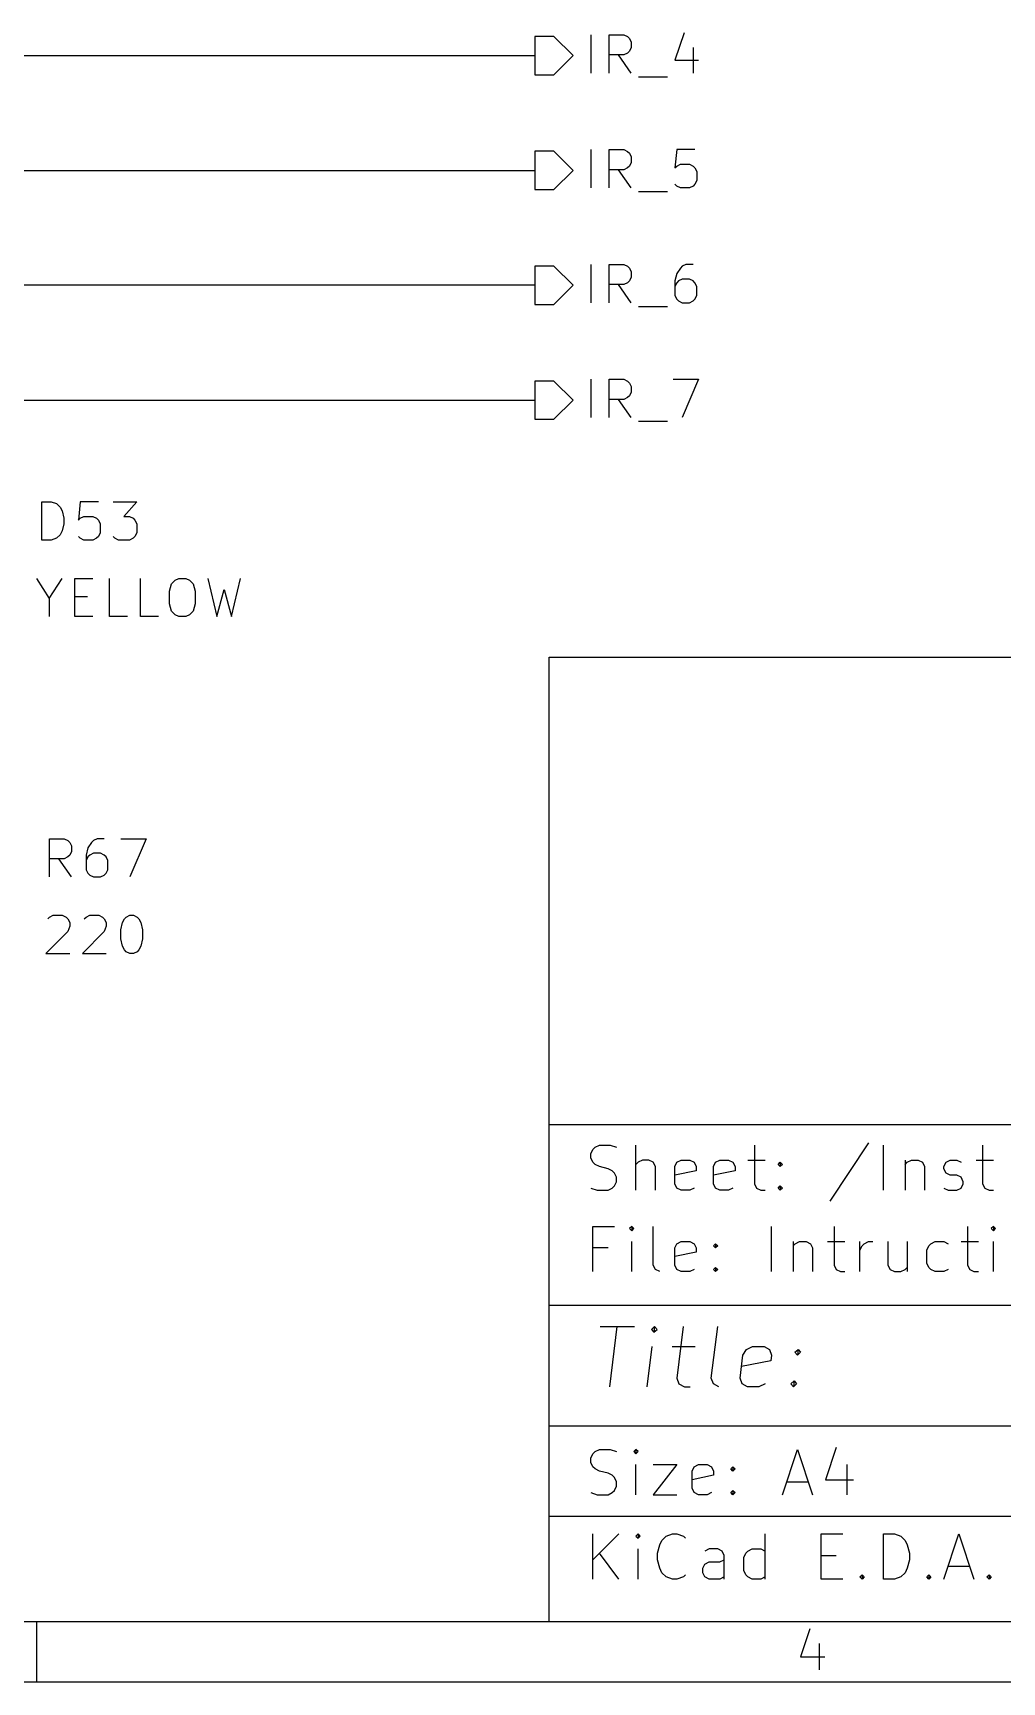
# Model space of a CAD drawing. Extents: x 0.4 to 11.3, y -7.9 to -0.4.
# Drawn here: x 6.295 to 7.56, y -7.874 to -5.72 of the extents above; entities that cross this region are included whole.
import ezdxf

# ---------------------------------------------------------------- set-up
doc = ezdxf.new("R2010")
doc.units = 0
doc.header["$MEASUREMENT"] = 0
for name, color, linetype in [('BROWN2', 54, 'CONTINUOUS'), ('CYAN2', 4, 'CONTINUOUS'), ('GREEN3', 91, 'CONTINUOUS'), ('RED2', 1, 'CONTINUOUS')]:
    doc.layers.add(name, color=color, linetype=linetype)

msp = doc.modelspace()

# ---------------------------------------------------------------- linework, layer by layer
at = {"layer": 'BROWN2', "linetype": 'CONTINUOUS'}
for p, q in [((6.975, -5.725), (6.95, -5.725)), ((6.95, -5.725), (6.95, -5.775)), ((7, -5.75), (6.975, -5.725)), ((7.0235, -5.7728), (7.0235, -5.7228)), ((7.0473, -5.7728), (7.0473, -5.7228)), ((7.0473, -5.7228), (7.0664, -5.7228)), ((7.0664, -5.7228), (7.0711, -5.7252)), ((7.0711, -5.7252), (7.0735, -5.7276)), ((7.0735, -5.7276), (7.0759, -5.7323)), ((7.1449, -5.7204), (7.133, -5.7561)), ((6.975, -5.775), (7, -5.75)), ((7.0664, -5.749), (7.0473, -5.749)), ((7.0759, -5.7728), (7.0592, -5.749)), ((7.0711, -5.7466), (7.0664, -5.749)), ((7.0735, -5.7442), (7.0711, -5.7466)), ((7.0759, -5.7395), (7.0735, -5.7442)), ((7.0759, -5.7323), (7.0759, -5.7395)), ((7.1568, -5.7395), (7.1568, -5.7728)), ((7.133, -5.7561), (7.164, -5.7561)), ((6.95, -5.775), (6.975, -5.775)), ((7.0854, -5.7776), (7.1235, -5.7776)), ((6.975, -5.875), (6.95, -5.875)), ((6.95, -5.875), (6.95, -5.925)), ((7, -5.9), (6.975, -5.875)), ((7.0235, -5.9228), (7.0235, -5.8728)), ((7.0473, -5.9228), (7.0473, -5.8728)), ((7.0473, -5.8728), (7.0664, -5.8728)), ((7.0664, -5.8728), (7.0711, -5.8752)), ((7.0711, -5.8752), (7.0735, -5.8776)), ((7.0735, -5.8776), (7.0759, -5.8823)), ((7.1354, -5.8728), (7.133, -5.8966)), ((7.1592, -5.8728), (7.1354, -5.8728)), ((6.975, -5.925), (7, -5.9)), ((7.0664, -5.899), (7.0473, -5.899)), ((7.0759, -5.9228), (7.0592, -5.899)), ((7.0711, -5.8966), (7.0664, -5.899)), ((7.0735, -5.8942), (7.0711, -5.8966)), ((7.0759, -5.8895), (7.0735, -5.8942)), ((7.0759, -5.8823), (7.0759, -5.8895)), ((7.133, -5.8966), (7.1354, -5.8942)), ((7.1354, -5.8942), (7.1402, -5.8919)), ((7.1402, -5.8919), (7.1521, -5.8919)), ((7.1521, -5.8919), (7.1568, -5.8942)), ((7.1568, -5.8942), (7.1592, -5.8966)), ((7.1592, -5.8966), (7.1616, -5.9014)), ((7.1616, -5.9014), (7.1616, -5.9133)), ((7.1354, -5.9204), (7.133, -5.918)), ((7.1402, -5.9228), (7.1354, -5.9204)), ((7.1521, -5.9228), (7.1402, -5.9228)), ((7.1568, -5.9204), (7.1521, -5.9228)), ((7.1592, -5.918), (7.1568, -5.9204)), ((7.1616, -5.9133), (7.1592, -5.918)), ((6.95, -5.925), (6.975, -5.925)), ((7.0854, -5.9276), (7.1235, -5.9276)), ((6.975, -6.025), (6.95, -6.025)), ((6.95, -6.025), (6.95, -6.075)), ((7, -6.05), (6.975, -6.025)), ((7.0235, -6.0728), (7.0235, -6.0228)), ((7.0473, -6.0728), (7.0473, -6.0228)), ((7.0473, -6.0228), (7.0664, -6.0228)), ((7.0664, -6.0228), (7.0711, -6.0252)), ((7.0711, -6.0252), (7.0735, -6.0276)), ((7.0735, -6.0276), (7.0759, -6.0323)), ((7.1402, -6.0276), (7.1354, -6.0347)), ((7.1426, -6.0252), (7.1402, -6.0276)), ((7.1473, -6.0228), (7.1426, -6.0252)), ((7.1568, -6.0228), (7.1473, -6.0228)), ((6.975, -6.075), (7, -6.05)), ((7.0664, -6.049), (7.0473, -6.049)), ((7.0759, -6.0728), (7.0592, -6.049)), ((7.0711, -6.0466), (7.0664, -6.049)), ((7.0735, -6.0442), (7.0711, -6.0466)), ((7.0759, -6.0395), (7.0735, -6.0442)), ((7.0759, -6.0323), (7.0759, -6.0395)), ((7.1354, -6.0347), (7.133, -6.0442)), ((7.133, -6.0442), (7.133, -6.0633)), ((7.1354, -6.0466), (7.133, -6.0514)), ((7.1378, -6.0442), (7.1354, -6.0466)), ((7.1426, -6.0419), (7.1378, -6.0442)), ((7.1521, -6.0419), (7.1426, -6.0419)), ((7.1568, -6.0442), (7.1521, -6.0419)), ((7.1592, -6.0466), (7.1568, -6.0442)), ((7.1616, -6.0514), (7.1592, -6.0466)), ((7.1616, -6.0633), (7.1616, -6.0514)), ((7.133, -6.0633), (7.1354, -6.068)), ((7.1354, -6.068), (7.1378, -6.0704)), ((7.1378, -6.0704), (7.1426, -6.0728)), ((7.1426, -6.0728), (7.1521, -6.0728)), ((7.1521, -6.0728), (7.1568, -6.0704)), ((7.1568, -6.0704), (7.1592, -6.068)), ((7.1592, -6.068), (7.1616, -6.0633)), ((6.95, -6.075), (6.975, -6.075)), ((7.0854, -6.0776), (7.1235, -6.0776)), ((6.975, -6.175), (6.95, -6.175)), ((6.95, -6.175), (6.95, -6.225)), ((7, -6.2), (6.975, -6.175)), ((7.0235, -6.2228), (7.0235, -6.1728)), ((7.0473, -6.2228), (7.0473, -6.1728)), ((7.0473, -6.1728), (7.0664, -6.1728)), ((7.0664, -6.1728), (7.0711, -6.1752)), ((7.0711, -6.1752), (7.0735, -6.1776)), ((7.0735, -6.1776), (7.0759, -6.1823)), ((7.1307, -6.1728), (7.164, -6.1728)), ((7.164, -6.1728), (7.1426, -6.2228)), ((6.975, -6.225), (7, -6.2)), ((7.0664, -6.199), (7.0473, -6.199)), ((7.0759, -6.2228), (7.0592, -6.199)), ((7.0711, -6.1966), (7.0664, -6.199)), ((7.0735, -6.1942), (7.0711, -6.1966)), ((7.0759, -6.1895), (7.0735, -6.1942)), ((7.0759, -6.1823), (7.0759, -6.1895)), ((6.95, -6.225), (6.975, -6.225)), ((7.0854, -6.2276), (7.1235, -6.2276))]:
    msp.add_line(p, q, dxfattribs=at)
at = {"layer": 'CYAN2', "linetype": 'CONTINUOUS'}
for p, q in [((6.3063, -6.3828), (6.3063, -6.3328)), ((6.3063, -6.3328), (6.3182, -6.3328)), ((6.3063, -6.3828), (6.3063, -6.3328)), ((6.3063, -6.3328), (6.3182, -6.3328)), ((6.3182, -6.3328), (6.3253, -6.3352)), ((6.3182, -6.3328), (6.3253, -6.3352)), ((6.3253, -6.3352), (6.3301, -6.3399)), ((6.3253, -6.3352), (6.3301, -6.3399)), ((6.3301, -6.3399), (6.3325, -6.3447)), ((6.3301, -6.3399), (6.3325, -6.3447)), ((6.3325, -6.3447), (6.3349, -6.3542)), ((6.3325, -6.3447), (6.3349, -6.3542)), ((6.3563, -6.3328), (6.3539, -6.3566)), ((6.3563, -6.3328), (6.3539, -6.3566)), ((6.3801, -6.3328), (6.3563, -6.3328)), ((6.3801, -6.3328), (6.3563, -6.3328)), ((6.3563, -6.3542), (6.361, -6.3518)), ((6.3563, -6.3542), (6.361, -6.3518)), ((6.361, -6.3518), (6.3729, -6.3518)), ((6.361, -6.3518), (6.3729, -6.3518)), ((6.3729, -6.3518), (6.3777, -6.3542)), ((6.3729, -6.3518), (6.3777, -6.3542)), ((6.3991, -6.3328), (6.4301, -6.3328)), ((6.3991, -6.3328), (6.4301, -6.3328)), ((6.4301, -6.3328), (6.4134, -6.3518)), ((6.4301, -6.3328), (6.4134, -6.3518)), ((6.4134, -6.3518), (6.4206, -6.3518)), ((6.4134, -6.3518), (6.4206, -6.3518)), ((6.4206, -6.3518), (6.4253, -6.3542)), ((6.4206, -6.3518), (6.4253, -6.3542)), ((6.3325, -6.3709), (6.3301, -6.3757)), ((6.3325, -6.3709), (6.3301, -6.3757)), ((6.3349, -6.3614), (6.3325, -6.3709)), ((6.3349, -6.3614), (6.3325, -6.3709)), ((6.3349, -6.3542), (6.3349, -6.3614)), ((6.3349, -6.3542), (6.3349, -6.3614)), ((6.3539, -6.3566), (6.3563, -6.3542)), ((6.3539, -6.3566), (6.3563, -6.3542)), ((6.3777, -6.3542), (6.3801, -6.3566)), ((6.3777, -6.3542), (6.3801, -6.3566)), ((6.3801, -6.3566), (6.3825, -6.3614)), ((6.3801, -6.3566), (6.3825, -6.3614)), ((6.3825, -6.3733), (6.3801, -6.378)), ((6.3825, -6.3733), (6.3801, -6.378)), ((6.3825, -6.3614), (6.3825, -6.3733)), ((6.3825, -6.3614), (6.3825, -6.3733)), ((6.4253, -6.3542), (6.4277, -6.3566)), ((6.4253, -6.3542), (6.4277, -6.3566)), ((6.4277, -6.3566), (6.4301, -6.3614)), ((6.4277, -6.3566), (6.4301, -6.3614)), ((6.4301, -6.3733), (6.4277, -6.378)), ((6.4301, -6.3733), (6.4277, -6.378)), ((6.4301, -6.3614), (6.4301, -6.3733)), ((6.4301, -6.3614), (6.4301, -6.3733)), ((6.3182, -6.3828), (6.3063, -6.3828)), ((6.3182, -6.3828), (6.3063, -6.3828)), ((6.3253, -6.3804), (6.3182, -6.3828)), ((6.3253, -6.3804), (6.3182, -6.3828)), ((6.3301, -6.3757), (6.3253, -6.3804)), ((6.3301, -6.3757), (6.3253, -6.3804)), ((6.3563, -6.3804), (6.3539, -6.378)), ((6.3563, -6.3804), (6.3539, -6.378)), ((6.361, -6.3828), (6.3563, -6.3804)), ((6.361, -6.3828), (6.3563, -6.3804)), ((6.3729, -6.3828), (6.361, -6.3828)), ((6.3729, -6.3828), (6.361, -6.3828)), ((6.3777, -6.3804), (6.3729, -6.3828)), ((6.3777, -6.3804), (6.3729, -6.3828)), ((6.3801, -6.378), (6.3777, -6.3804)), ((6.3801, -6.378), (6.3777, -6.3804)), ((6.4015, -6.3804), (6.3991, -6.378)), ((6.4015, -6.3804), (6.3991, -6.378)), ((6.4063, -6.3828), (6.4015, -6.3804)), ((6.4063, -6.3828), (6.4015, -6.3804)), ((6.4206, -6.3828), (6.4063, -6.3828)), ((6.4206, -6.3828), (6.4063, -6.3828)), ((6.4253, -6.3804), (6.4206, -6.3828)), ((6.4253, -6.3804), (6.4206, -6.3828)), ((6.4277, -6.378), (6.4253, -6.3804)), ((6.4277, -6.378), (6.4253, -6.3804)), ((6.2991, -6.4328), (6.3158, -6.459)), ((6.2991, -6.4328), (6.3158, -6.459)), ((6.3158, -6.459), (6.3325, -6.4328)), ((6.3158, -6.459), (6.3325, -6.4328)), ((6.3491, -6.4828), (6.3491, -6.4328)), ((6.3491, -6.4328), (6.3729, -6.4328)), ((6.3491, -6.4828), (6.3491, -6.4328)), ((6.3491, -6.4328), (6.3729, -6.4328)), ((6.3944, -6.4828), (6.3944, -6.4328)), ((6.3944, -6.4828), (6.3944, -6.4328)), ((6.4349, -6.4828), (6.4349, -6.4328)), ((6.4349, -6.4828), (6.4349, -6.4328)), ((6.4729, -6.4495), (6.4753, -6.4399)), ((6.4729, -6.4495), (6.4753, -6.4399)), ((6.4753, -6.4399), (6.4801, -6.4352)), ((6.4753, -6.4399), (6.4801, -6.4352)), ((6.4801, -6.4352), (6.4849, -6.4328)), ((6.4801, -6.4352), (6.4849, -6.4328)), ((6.4849, -6.4328), (6.4944, -6.4328)), ((6.4849, -6.4328), (6.4944, -6.4328)), ((6.4944, -6.4328), (6.4991, -6.4352)), ((6.4944, -6.4328), (6.4991, -6.4352)), ((6.4991, -6.4352), (6.5039, -6.4399)), ((6.4991, -6.4352), (6.5039, -6.4399)), ((6.5039, -6.4399), (6.5063, -6.4495)), ((6.5039, -6.4399), (6.5063, -6.4495)), ((6.5229, -6.4328), (6.5349, -6.4828)), ((6.5229, -6.4328), (6.5349, -6.4828)), ((6.5539, -6.4828), (6.5658, -6.4328)), ((6.5539, -6.4828), (6.5658, -6.4328)), ((6.3158, -6.459), (6.3158, -6.4828)), ((6.3158, -6.459), (6.3158, -6.4828)), ((6.3491, -6.4566), (6.3658, -6.4566)), ((6.3491, -6.4566), (6.3658, -6.4566)), ((6.4729, -6.4661), (6.4729, -6.4495)), ((6.4729, -6.4661), (6.4729, -6.4495)), ((6.5063, -6.4495), (6.5063, -6.4661)), ((6.5063, -6.4495), (6.5063, -6.4661)), ((6.5349, -6.4828), (6.5444, -6.4471)), ((6.5349, -6.4828), (6.5444, -6.4471)), ((6.5444, -6.4471), (6.5539, -6.4828)), ((6.5444, -6.4471), (6.5539, -6.4828)), ((6.3729, -6.4828), (6.3491, -6.4828)), ((6.3729, -6.4828), (6.3491, -6.4828)), ((6.4182, -6.4828), (6.3944, -6.4828)), ((6.4182, -6.4828), (6.3944, -6.4828)), ((6.4587, -6.4828), (6.4349, -6.4828)), ((6.4587, -6.4828), (6.4349, -6.4828)), ((6.4753, -6.4757), (6.4729, -6.4661)), ((6.4753, -6.4757), (6.4729, -6.4661)), ((6.4801, -6.4804), (6.4753, -6.4757)), ((6.4801, -6.4804), (6.4753, -6.4757)), ((6.4849, -6.4828), (6.4801, -6.4804)), ((6.4849, -6.4828), (6.4801, -6.4804)), ((6.4944, -6.4828), (6.4849, -6.4828)), ((6.4944, -6.4828), (6.4849, -6.4828)), ((6.4991, -6.4804), (6.4944, -6.4828)), ((6.4991, -6.4804), (6.4944, -6.4828)), ((6.5039, -6.4757), (6.4991, -6.4804)), ((6.5039, -6.4757), (6.4991, -6.4804)), ((6.5063, -6.4661), (6.5039, -6.4757)), ((6.5063, -6.4661), (6.5039, -6.4757)), ((6.3163, -6.8228), (6.3163, -6.7728)), ((6.3163, -6.7728), (6.3353, -6.7728)), ((6.3353, -6.7728), (6.3401, -6.7752)), ((6.3401, -6.7752), (6.3425, -6.7776)), ((6.3425, -6.7776), (6.3449, -6.7823)), ((6.3449, -6.7823), (6.3449, -6.7895)), ((6.371, -6.7776), (6.3663, -6.7847)), ((6.3734, -6.7752), (6.371, -6.7776)), ((6.3782, -6.7728), (6.3734, -6.7752)), ((6.3877, -6.7728), (6.3782, -6.7728)), ((6.4091, -6.7728), (6.4425, -6.7728)), ((6.4425, -6.7728), (6.421, -6.8228)), ((6.3353, -6.799), (6.3163, -6.799)), ((6.3449, -6.8228), (6.3282, -6.799)), ((6.3401, -6.7966), (6.3353, -6.799)), ((6.3425, -6.7942), (6.3401, -6.7966)), ((6.3449, -6.7895), (6.3425, -6.7942)), ((6.3663, -6.7847), (6.3639, -6.7942)), ((6.3639, -6.7942), (6.3639, -6.8133)), ((6.3663, -6.7966), (6.3639, -6.8014)), ((6.3687, -6.7942), (6.3663, -6.7966)), ((6.3734, -6.7918), (6.3687, -6.7942)), ((6.3829, -6.7918), (6.3734, -6.7918)), ((6.3877, -6.7942), (6.3829, -6.7918)), ((6.3901, -6.7966), (6.3877, -6.7942)), ((6.3925, -6.8014), (6.3901, -6.7966)), ((6.3925, -6.8133), (6.3925, -6.8014)), ((6.3639, -6.8133), (6.3663, -6.818)), ((6.3663, -6.818), (6.3687, -6.8204)), ((6.3687, -6.8204), (6.3734, -6.8228)), ((6.3734, -6.8228), (6.3829, -6.8228)), ((6.3829, -6.8228), (6.3877, -6.8204)), ((6.3877, -6.8204), (6.3901, -6.818)), ((6.3901, -6.818), (6.3925, -6.8133)), ((6.3139, -6.8776), (6.3163, -6.8752)), ((6.3163, -6.8752), (6.321, -6.8728)), ((6.321, -6.8728), (6.3329, -6.8728)), ((6.3329, -6.8728), (6.3377, -6.8752)), ((6.3377, -6.8752), (6.3401, -6.8776)), ((6.3401, -6.8776), (6.3425, -6.8823)), ((6.3425, -6.8871), (6.3401, -6.8942)), ((6.3425, -6.8823), (6.3425, -6.8871)), ((6.3615, -6.8776), (6.3639, -6.8752)), ((6.3639, -6.8752), (6.3687, -6.8728)), ((6.3687, -6.8728), (6.3806, -6.8728)), ((6.3806, -6.8728), (6.3853, -6.8752)), ((6.3853, -6.8752), (6.3877, -6.8776)), ((6.3877, -6.8776), (6.3901, -6.8823)), ((6.3901, -6.8871), (6.3877, -6.8942)), ((6.3901, -6.8823), (6.3901, -6.8871)), ((6.4091, -6.8918), (6.4115, -6.8823)), ((6.4091, -6.9038), (6.4091, -6.8918)), ((6.4115, -6.8823), (6.4139, -6.8776)), ((6.4139, -6.8776), (6.4163, -6.8752)), ((6.4163, -6.8752), (6.421, -6.8728)), ((6.421, -6.8728), (6.4258, -6.8728)), ((6.4258, -6.8728), (6.4306, -6.8752)), ((6.4306, -6.8752), (6.4329, -6.8776)), ((6.4329, -6.8776), (6.4353, -6.8823)), ((6.4353, -6.8823), (6.4377, -6.8918)), ((6.4377, -6.8918), (6.4377, -6.9038)), ((6.3401, -6.8942), (6.3115, -6.9228)), ((6.3877, -6.8942), (6.3591, -6.9228)), ((6.4115, -6.9133), (6.4091, -6.9038)), ((6.4139, -6.918), (6.4115, -6.9133)), ((6.4353, -6.9133), (6.4329, -6.918)), ((6.4377, -6.9038), (6.4353, -6.9133)), ((6.3115, -6.9228), (6.3425, -6.9228)), ((6.3591, -6.9228), (6.3901, -6.9228)), ((6.4163, -6.9204), (6.4139, -6.918)), ((6.421, -6.9228), (6.4163, -6.9204)), ((6.4258, -6.9228), (6.421, -6.9228)), ((6.4306, -6.9204), (6.4258, -6.9228)), ((6.4329, -6.918), (6.4306, -6.9204))]:
    msp.add_line(p, q, dxfattribs=at)
at = {"layer": 'GREEN3', "linetype": 'CONTINUOUS'}
for p, q in [((4.8, -5.75), (6.95, -5.75)), ((4.5, -5.9), (6.95, -5.9)), ((6.95, -6.05), (4.2, -6.05)), ((3.9, -6.2), (6.95, -6.2))]:
    msp.add_line(p, q, dxfattribs=at)
at = {"layer": 'RED2', "linetype": 'CONTINUOUS'}
for p, q in [((6.9686, -6.5357), (11.2206, -6.5357)), ((6.9686, -7.7956), (6.9686, -6.5357)), ((6.9686, -7.146), (11.2206, -7.146)), ((7.3859, -7.1702), (7.3352, -7.2461)), ((7.0231, -7.1842), (7.0259, -7.1786)), ((7.0231, -7.1898), (7.0231, -7.1842)), ((7.0259, -7.1955), (7.0231, -7.1898)), ((7.0259, -7.1786), (7.0287, -7.1758)), ((7.0287, -7.1758), (7.0343, -7.173)), ((7.0343, -7.173), (7.0484, -7.173)), ((7.0484, -7.173), (7.0568, -7.1758)), ((7.0821, -7.232), (7.0821, -7.173)), ((7.0906, -7.1926), (7.085, -7.1955)), ((7.099, -7.1926), (7.0906, -7.1926)), ((7.1046, -7.1955), (7.099, -7.1926)), ((7.1356, -7.1955), (7.1412, -7.1926)), ((7.1412, -7.1926), (7.1524, -7.1926)), ((7.1524, -7.1926), (7.1581, -7.1955)), ((7.1862, -7.1955), (7.1918, -7.1926)), ((7.1918, -7.1926), (7.2031, -7.1926)), ((7.2031, -7.1926), (7.2087, -7.1955)), ((7.2284, -7.1926), (7.2509, -7.1926)), ((7.2368, -7.173), (7.2368, -7.2236)), ((7.4055, -7.232), (7.4055, -7.173)), ((7.4337, -7.1926), (7.4337, -7.232)), ((7.4365, -7.1955), (7.4421, -7.1926)), ((7.4421, -7.1926), (7.4505, -7.1926)), ((7.4505, -7.1926), (7.4562, -7.1955)), ((7.4871, -7.1955), (7.4927, -7.1926)), ((7.4927, -7.1926), (7.5011, -7.1926)), ((7.5011, -7.1926), (7.5068, -7.1955)), ((7.5265, -7.1926), (7.549, -7.1926)), ((7.5349, -7.173), (7.5349, -7.2236)), ((7.0287, -7.1983), (7.0259, -7.1955)), ((7.0343, -7.2011), (7.0287, -7.1983)), ((7.0456, -7.2039), (7.0343, -7.2011)), ((7.0512, -7.2067), (7.0456, -7.2039)), ((7.054, -7.2095), (7.0512, -7.2067)), ((7.0568, -7.2151), (7.054, -7.2095)), ((7.0568, -7.2208), (7.0568, -7.2151)), ((7.085, -7.1955), (7.0821, -7.1983)), ((7.1075, -7.2011), (7.1046, -7.1955)), ((7.1075, -7.232), (7.1075, -7.2011)), ((7.1328, -7.2011), (7.1356, -7.1955)), ((7.1328, -7.2236), (7.1328, -7.2011)), ((7.1609, -7.2067), (7.1328, -7.2123)), ((7.1581, -7.1955), (7.1609, -7.2011)), ((7.1609, -7.2011), (7.1609, -7.2067)), ((7.1834, -7.2011), (7.1862, -7.1955)), ((7.1834, -7.2236), (7.1834, -7.2011)), ((7.2115, -7.2067), (7.1834, -7.2123)), ((7.2087, -7.1955), (7.2115, -7.2011)), ((7.2115, -7.2011), (7.2115, -7.2067)), ((7.2677, -7.1983), (7.2706, -7.1955)), ((7.2706, -7.2011), (7.2677, -7.1983)), ((7.2706, -7.1955), (7.2734, -7.1983)), ((7.2706, -7.1955), (7.2706, -7.2011)), ((7.2734, -7.1983), (7.2706, -7.2011)), ((7.4337, -7.1983), (7.4365, -7.1955)), ((7.4562, -7.1955), (7.459, -7.2011)), ((7.459, -7.2011), (7.459, -7.232)), ((7.4843, -7.2011), (7.4871, -7.1955)), ((7.4843, -7.2039), (7.4843, -7.2011)), ((7.4871, -7.2095), (7.4843, -7.2039)), ((7.4927, -7.2123), (7.4871, -7.2095)), ((7.5011, -7.2123), (7.4927, -7.2123)), ((7.5068, -7.2151), (7.5011, -7.2123)), ((7.5096, -7.2208), (7.5068, -7.2151)), ((7.0231, -7.2292), (7.0315, -7.232)), ((7.0315, -7.232), (7.0456, -7.232)), ((7.0456, -7.232), (7.0512, -7.2292)), ((7.0512, -7.2292), (7.054, -7.2264)), ((7.054, -7.2264), (7.0568, -7.2208)), ((7.1356, -7.2292), (7.1328, -7.2236)), ((7.1412, -7.232), (7.1356, -7.2292)), ((7.1524, -7.232), (7.1412, -7.232)), ((7.1581, -7.2292), (7.1524, -7.232)), ((7.1862, -7.2292), (7.1834, -7.2236)), ((7.1918, -7.232), (7.1862, -7.2292)), ((7.2031, -7.232), (7.1918, -7.232)), ((7.2087, -7.2292), (7.2031, -7.232)), ((7.2368, -7.2236), (7.2396, -7.2292)), ((7.2396, -7.2292), (7.2452, -7.232)), ((7.2452, -7.232), (7.2509, -7.232)), ((7.2677, -7.2292), (7.2706, -7.2264)), ((7.2706, -7.232), (7.2677, -7.2292)), ((7.2706, -7.2264), (7.2734, -7.2292)), ((7.2706, -7.2264), (7.2706, -7.232)), ((7.2734, -7.2292), (7.2706, -7.232)), ((7.4843, -7.2292), (7.4899, -7.232)), ((7.4899, -7.232), (7.5011, -7.232)), ((7.5011, -7.232), (7.5068, -7.2292)), ((7.5068, -7.2292), (7.5096, -7.2236)), ((7.5096, -7.2236), (7.5096, -7.2208)), ((7.5349, -7.2236), (7.5377, -7.2292)), ((7.5377, -7.2292), (7.5433, -7.232)), ((7.5433, -7.232), (7.549, -7.232)), ((7.0259, -7.3383), (7.0259, -7.2793)), ((7.0259, -7.2793), (7.054, -7.2793)), ((7.0765, -7.2793), (7.0737, -7.2821)), ((7.0793, -7.2821), (7.0765, -7.2793)), ((7.0765, -7.2793), (7.0765, -7.2849)), ((7.1046, -7.3299), (7.1046, -7.2793)), ((7.2593, -7.3383), (7.2593, -7.2793)), ((7.3409, -7.2793), (7.3409, -7.3299)), ((7.5152, -7.2793), (7.5152, -7.3299)), ((7.549, -7.2793), (7.5461, -7.2821)), ((7.5518, -7.2821), (7.549, -7.2793)), ((7.549, -7.2793), (7.549, -7.2849)), ((7.0737, -7.2821), (7.0765, -7.2849)), ((7.0765, -7.2849), (7.0793, -7.2821)), ((7.0765, -7.3383), (7.0765, -7.2989)), ((7.1356, -7.3018), (7.1412, -7.2989)), ((7.1412, -7.2989), (7.1524, -7.2989)), ((7.1524, -7.2989), (7.1581, -7.3018)), ((7.2874, -7.2989), (7.2874, -7.3383)), ((7.2902, -7.3018), (7.2959, -7.2989)), ((7.2959, -7.2989), (7.3043, -7.2989)), ((7.3043, -7.2989), (7.3099, -7.3018)), ((7.3324, -7.2989), (7.3549, -7.2989)), ((7.3746, -7.3383), (7.3746, -7.2989)), ((7.3802, -7.3018), (7.3859, -7.2989)), ((7.3859, -7.2989), (7.3915, -7.2989)), ((7.4112, -7.2989), (7.4112, -7.3299)), ((7.4365, -7.2989), (7.4365, -7.3383)), ((7.4674, -7.3018), (7.473, -7.2989)), ((7.473, -7.2989), (7.4843, -7.2989)), ((7.4843, -7.2989), (7.4899, -7.3018)), ((7.5068, -7.2989), (7.5293, -7.2989)), ((7.5461, -7.2821), (7.549, -7.2849)), ((7.549, -7.2849), (7.5518, -7.2821)), ((7.549, -7.3383), (7.549, -7.2989)), ((7.0456, -7.3074), (7.0259, -7.3074)), ((7.1328, -7.3074), (7.1356, -7.3018)), ((7.1328, -7.3299), (7.1328, -7.3074)), ((7.1609, -7.313), (7.1328, -7.3186)), ((7.1581, -7.3018), (7.1609, -7.3074)), ((7.1609, -7.3074), (7.1609, -7.313)), ((7.1834, -7.3046), (7.1862, -7.3018)), ((7.1862, -7.3074), (7.1834, -7.3046)), ((7.1862, -7.3018), (7.189, -7.3046)), ((7.1862, -7.3018), (7.1862, -7.3074)), ((7.189, -7.3046), (7.1862, -7.3074)), ((7.2874, -7.3046), (7.2902, -7.3018)), ((7.3099, -7.3018), (7.3127, -7.3074)), ((7.3127, -7.3074), (7.3127, -7.3383)), ((7.3746, -7.3102), (7.3774, -7.3046)), ((7.3774, -7.3046), (7.3802, -7.3018)), ((7.4618, -7.3102), (7.4646, -7.3046)), ((7.4618, -7.3271), (7.4618, -7.3102)), ((7.4646, -7.3046), (7.4674, -7.3018)), ((7.1075, -7.3355), (7.1046, -7.3299)), ((7.1131, -7.3383), (7.1075, -7.3355)), ((7.1356, -7.3355), (7.1328, -7.3299)), ((7.1412, -7.3383), (7.1356, -7.3355)), ((7.1524, -7.3383), (7.1412, -7.3383)), ((7.1581, -7.3355), (7.1524, -7.3383)), ((7.1834, -7.3355), (7.1862, -7.3327)), ((7.1862, -7.3383), (7.1834, -7.3355)), ((7.1862, -7.3327), (7.189, -7.3355)), ((7.1862, -7.3327), (7.1862, -7.3383)), ((7.189, -7.3355), (7.1862, -7.3383)), ((7.3409, -7.3299), (7.3437, -7.3355)), ((7.3437, -7.3355), (7.3493, -7.3383)), ((7.3493, -7.3383), (7.3549, -7.3383)), ((7.4112, -7.3299), (7.414, -7.3355)), ((7.414, -7.3355), (7.4196, -7.3383)), ((7.4196, -7.3383), (7.428, -7.3383)), ((7.428, -7.3383), (7.4337, -7.3355)), ((7.4337, -7.3355), (7.4365, -7.3327)), ((7.4646, -7.3327), (7.4618, -7.3271)), ((7.4674, -7.3355), (7.4646, -7.3327)), ((7.473, -7.3383), (7.4674, -7.3355)), ((7.4843, -7.3383), (7.473, -7.3383)), ((7.4899, -7.3355), (7.4843, -7.3383)), ((7.5152, -7.3299), (7.518, -7.3355)), ((7.518, -7.3355), (7.5236, -7.3383)), ((7.5236, -7.3383), (7.5293, -7.3383)), ((6.9686, -7.3822), (11.2206, -7.3822)), ((7.0352, -7.4099), (7.0802, -7.4099)), ((7.0478, -7.4886), (7.0577, -7.4099)), ((7.1064, -7.4099), (7.1022, -7.4137)), ((7.1022, -7.4137), (7.1055, -7.4174)), ((7.1064, -7.4099), (7.1055, -7.4174)), ((7.1055, -7.4174), (7.1097, -7.4137)), ((7.1097, -7.4137), (7.1064, -7.4099)), ((7.1439, -7.4099), (7.1355, -7.4774)), ((7.1805, -7.4774), (7.1889, -7.4099)), ((7.0966, -7.4886), (7.1031, -7.4362)), ((7.1294, -7.4362), (7.1594, -7.4362)), ((7.218, -7.4774), (7.2217, -7.4474)), ((7.2217, -7.4474), (7.2264, -7.4399)), ((7.2264, -7.4399), (7.2344, -7.4362)), ((7.2344, -7.4362), (7.2494, -7.4362)), ((7.2494, -7.4362), (7.2564, -7.4399)), ((7.2564, -7.4399), (7.2592, -7.4474)), ((7.2592, -7.4474), (7.2583, -7.4549)), ((7.2897, -7.4436), (7.2939, -7.4399)), ((7.293, -7.4474), (7.2897, -7.4436)), ((7.2939, -7.4399), (7.293, -7.4474)), ((7.2972, -7.4436), (7.293, -7.4474)), ((7.2939, -7.4399), (7.2972, -7.4436)), ((7.2583, -7.4549), (7.2199, -7.4624)), ((7.1355, -7.4774), (7.1383, -7.4849)), ((7.1383, -7.4849), (7.1453, -7.4886)), ((7.1453, -7.4886), (7.1528, -7.4886)), ((7.1833, -7.4849), (7.1805, -7.4774)), ((7.1903, -7.4886), (7.1833, -7.4849)), ((7.2208, -7.4849), (7.218, -7.4774)), ((7.2278, -7.4886), (7.2208, -7.4849)), ((7.2428, -7.4886), (7.2278, -7.4886)), ((7.2508, -7.4849), (7.2428, -7.4886)), ((7.2845, -7.4849), (7.2888, -7.4811)), ((7.2878, -7.4886), (7.2845, -7.4849)), ((7.2888, -7.4811), (7.2878, -7.4886)), ((7.292, -7.4849), (7.2878, -7.4886)), ((7.2888, -7.4811), (7.292, -7.4849)), ((6.9686, -7.5397), (11.2206, -7.5397)), ((7.0231, -7.5819), (7.0259, -7.5762)), ((7.0259, -7.5762), (7.0287, -7.5734)), ((7.0287, -7.5734), (7.0343, -7.5706)), ((7.0343, -7.5706), (7.0484, -7.5706)), ((7.0484, -7.5706), (7.0568, -7.5734)), ((7.0821, -7.5706), (7.0793, -7.5734)), ((7.0793, -7.5734), (7.0821, -7.5762)), ((7.085, -7.5734), (7.0821, -7.5706)), ((7.0821, -7.5706), (7.0821, -7.5762)), ((7.0821, -7.5762), (7.085, -7.5734)), ((7.2734, -7.6297), (7.2931, -7.5706)), ((7.2931, -7.5706), (7.3127, -7.6297)), ((7.3437, -7.5678), (7.3296, -7.61)), ((7.0231, -7.5875), (7.0231, -7.5819)), ((7.0259, -7.5931), (7.0231, -7.5875)), ((7.0287, -7.5959), (7.0259, -7.5931)), ((7.0343, -7.5987), (7.0287, -7.5959)), ((7.0456, -7.6015), (7.0343, -7.5987)), ((7.0512, -7.6043), (7.0456, -7.6015)), ((7.0821, -7.6297), (7.0821, -7.5903)), ((7.1046, -7.5903), (7.1356, -7.5903)), ((7.1356, -7.5903), (7.1046, -7.6297)), ((7.1553, -7.5987), (7.1581, -7.5931)), ((7.1553, -7.6212), (7.1553, -7.5987)), ((7.1581, -7.5931), (7.1637, -7.5903)), ((7.1637, -7.5903), (7.1749, -7.5903)), ((7.1749, -7.5903), (7.1806, -7.5931)), ((7.1806, -7.5931), (7.1834, -7.5987)), ((7.1834, -7.5987), (7.1834, -7.6043)), ((7.2059, -7.5959), (7.2087, -7.5931)), ((7.2087, -7.5987), (7.2059, -7.5959)), ((7.2087, -7.5931), (7.2115, -7.5959)), ((7.2087, -7.5931), (7.2087, -7.5987)), ((7.2115, -7.5959), (7.2087, -7.5987)), ((7.3577, -7.5903), (7.3577, -7.6297)), ((7.054, -7.6072), (7.0512, -7.6043)), ((7.0512, -7.6268), (7.054, -7.624)), ((7.0568, -7.6128), (7.054, -7.6072)), ((7.054, -7.624), (7.0568, -7.6184)), ((7.0568, -7.6184), (7.0568, -7.6128)), ((7.1834, -7.6043), (7.1553, -7.61)), ((7.1581, -7.6268), (7.1553, -7.6212)), ((7.2059, -7.6268), (7.2087, -7.624)), ((7.2087, -7.624), (7.2115, -7.6268)), ((7.2087, -7.624), (7.2087, -7.6297)), ((7.279, -7.6128), (7.3071, -7.6128)), ((7.3296, -7.61), (7.3662, -7.61)), ((7.0231, -7.6268), (7.0315, -7.6297)), ((7.0315, -7.6297), (7.0456, -7.6297)), ((7.0456, -7.6297), (7.0512, -7.6268)), ((7.1046, -7.6297), (7.1356, -7.6297)), ((7.1637, -7.6297), (7.1581, -7.6268)), ((7.1749, -7.6297), (7.1637, -7.6297)), ((7.1806, -7.6268), (7.1749, -7.6297)), ((7.2087, -7.6297), (7.2059, -7.6268)), ((7.2115, -7.6268), (7.2087, -7.6297)), ((6.9686, -7.6578), (11.2206, -7.6578)), ((7.0259, -7.7399), (7.0259, -7.6808)), ((7.0596, -7.6808), (7.0259, -7.7146)), ((7.085, -7.6808), (7.0821, -7.6836)), ((7.0821, -7.6836), (7.085, -7.6865)), ((7.0878, -7.6836), (7.085, -7.6808)), ((7.085, -7.6808), (7.085, -7.6865)), ((7.085, -7.6865), (7.0878, -7.6836)), ((7.1131, -7.6949), (7.1159, -7.6893)), ((7.1159, -7.6893), (7.1215, -7.6836)), ((7.1215, -7.6836), (7.13, -7.6808)), ((7.13, -7.6808), (7.1356, -7.6808)), ((7.1356, -7.6808), (7.144, -7.6836)), ((7.144, -7.6836), (7.1468, -7.6865)), ((7.2509, -7.7399), (7.2509, -7.6808)), ((7.324, -7.7399), (7.324, -7.6808)), ((7.324, -7.6808), (7.3521, -7.6808)), ((7.4055, -7.7399), (7.4055, -7.6808)), ((7.4055, -7.6808), (7.4196, -7.6808)), ((7.4196, -7.6808), (7.428, -7.6836)), ((7.428, -7.6836), (7.4337, -7.6893)), ((7.4337, -7.6893), (7.4365, -7.6949)), ((7.4843, -7.7399), (7.504, -7.6808)), ((7.504, -7.6808), (7.5236, -7.7399)), ((7.0596, -7.7399), (7.0343, -7.7061)), ((7.085, -7.7399), (7.085, -7.7005)), ((7.1103, -7.7061), (7.1131, -7.6949)), ((7.1103, -7.7146), (7.1103, -7.7061)), ((7.1778, -7.7005), (7.1721, -7.7033)), ((7.189, -7.7005), (7.1778, -7.7005)), ((7.1946, -7.7033), (7.189, -7.7005)), ((7.1974, -7.709), (7.1946, -7.7033)), ((7.1974, -7.7399), (7.1974, -7.709)), ((7.2228, -7.7118), (7.2256, -7.7061)), ((7.2256, -7.7061), (7.2284, -7.7033)), ((7.2284, -7.7033), (7.234, -7.7005)), ((7.234, -7.7005), (7.2452, -7.7005)), ((7.2452, -7.7005), (7.2509, -7.7033)), ((7.324, -7.709), (7.3437, -7.709)), ((7.4365, -7.6949), (7.4393, -7.7061)), ((7.4393, -7.7061), (7.4393, -7.7146)), ((7.1131, -7.7258), (7.1103, -7.7146)), ((7.1159, -7.7315), (7.1131, -7.7258)), ((7.1215, -7.7371), (7.1159, -7.7315)), ((7.1693, -7.7258), (7.1721, -7.7202)), ((7.1693, -7.7315), (7.1693, -7.7258)), ((7.1721, -7.7371), (7.1693, -7.7315)), ((7.1721, -7.7202), (7.1778, -7.7174)), ((7.1778, -7.7174), (7.1918, -7.7174)), ((7.1918, -7.7174), (7.1974, -7.7146)), ((7.2228, -7.7286), (7.2228, -7.7118)), ((7.2256, -7.7343), (7.2228, -7.7286)), ((7.4337, -7.7315), (7.428, -7.7371)), ((7.4365, -7.7258), (7.4337, -7.7315)), ((7.4393, -7.7146), (7.4365, -7.7258)), ((7.4899, -7.723), (7.518, -7.723)), ((7.13, -7.7399), (7.1215, -7.7371)), ((7.1356, -7.7399), (7.13, -7.7399)), ((7.144, -7.7371), (7.1356, -7.7399)), ((7.1468, -7.7343), (7.144, -7.7371)), ((7.1778, -7.7399), (7.1721, -7.7371)), ((7.1918, -7.7399), (7.1778, -7.7399)), ((7.1974, -7.7371), (7.1918, -7.7399)), ((7.2284, -7.7371), (7.2256, -7.7343)), ((7.234, -7.7399), (7.2284, -7.7371)), ((7.2452, -7.7399), (7.234, -7.7399)), ((7.2509, -7.7371), (7.2452, -7.7399)), ((7.3521, -7.7399), (7.324, -7.7399)), ((7.3746, -7.7371), (7.3774, -7.7343)), ((7.3774, -7.7399), (7.3746, -7.7371)), ((7.3774, -7.7343), (7.3802, -7.7371)), ((7.3774, -7.7343), (7.3774, -7.7399)), ((7.3802, -7.7371), (7.3774, -7.7399)), ((7.4196, -7.7399), (7.4055, -7.7399)), ((7.428, -7.7371), (7.4196, -7.7399)), ((7.4618, -7.7371), (7.4646, -7.7343)), ((7.4646, -7.7399), (7.4618, -7.7371)), ((7.4646, -7.7343), (7.4674, -7.7371)), ((7.4646, -7.7343), (7.4646, -7.7399)), ((7.4674, -7.7371), (7.4646, -7.7399)), ((7.5405, -7.7371), (7.5433, -7.7343)), ((7.5433, -7.7399), (7.5405, -7.7371)), ((7.5433, -7.7343), (7.5461, -7.7371)), ((7.5433, -7.7343), (7.5433, -7.7399)), ((7.5461, -7.7371), (7.5433, -7.7399)), ((11.2206, -7.7956), (0.4724, -7.7956)), ((6.2992, -7.7956), (6.2992, -7.8743)), ((11.2206, -7.7956), (6.9686, -7.7956)), ((7.3093, -7.8047), (7.2971, -7.8412)), ((7.3215, -7.8242), (7.3215, -7.8583)), ((7.2971, -7.8412), (7.3288, -7.8412)), ((11.2993, -7.8743), (0.3937, -7.8743))]:
    msp.add_line(p, q, dxfattribs=at)

doc.saveas('drawing.dxf')
